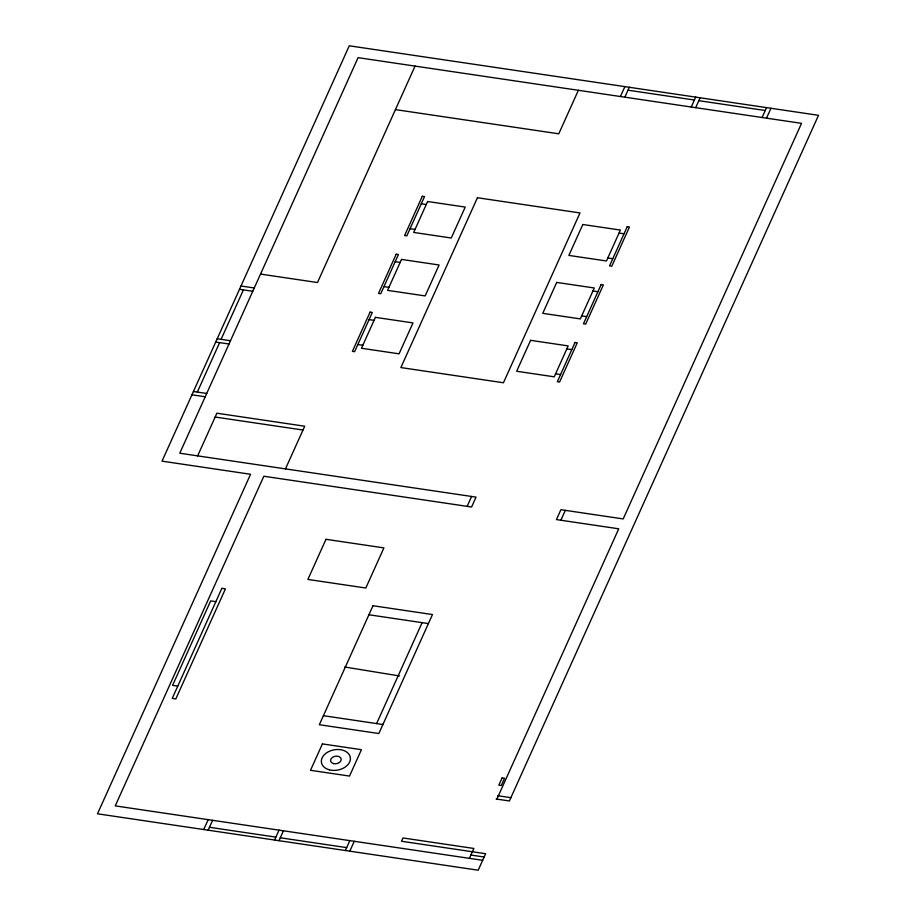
<?xml version="1.0" encoding="UTF-8"?>
<svg xmlns="http://www.w3.org/2000/svg" width="916" height="916" viewBox="0 0 916 916"><rect width="100%" height="100%" fill="white"/><g stroke="black" fill="none" stroke-linecap="round" stroke-linejoin="round"><path stroke-width="1.37" d="M197.329 392.082L219.622 342.63M221.1 339.332L243.393 289.891M197.638 455.882L216.874 413.208L304.719 426.215L285.471 468.889M415.051 66.089L317.486 282.529L260.545 274.09M203.718 829.541L208.172 819.648M208.138 830.194L212.604 820.301M578.374 90.295L558.76 133.805L395.437 109.611M274.548 840.029L279.002 830.136M278.968 840.682L283.433 830.801M620.43 96.523L624.884 86.631M624.849 97.176L629.326 87.249M467.149 506.353L471.603 496.461M376.625 723.571L422.127 622.64M345.366 850.517L349.832 840.636M349.798 851.182L354.252 841.289M691.259 107.012L695.736 97.085M695.679 107.664L700.145 97.783M560.867 520.242L565.332 510.349M762.089 117.5L766.543 107.619M766.509 118.164L770.974 108.271M469.37 858.338L473.835 848.456L403.006 837.957L401.517 841.254L485.629 853.723L478.198 870.2L97.497 813.797L250.56 474.27L162.029 461.149L349.271 45.8L818.503 115.313L509.399 800.973L496.129 799.004M496.884 799.118L618.735 528.807L556.447 519.578L560.901 509.697L623.201 518.925L801.523 123.351L358.087 57.662L179.765 453.225L476.034 497.125L471.58 507.006L263.842 476.24L115.244 805.885L482.652 860.307M628.01 90.192L694.408 100.027M698.828 100.68L765.238 110.515M421.291 203.764L426.272 204.508M619.044 233.065L624.025 233.798M410.059 228.691L415.04 229.424M607.812 257.98L612.781 258.724M395.185 261.69L400.166 262.423M592.938 290.979L597.908 291.723M383.953 286.605L388.934 287.349M581.694 315.905L586.675 316.638M240.977 286.01L254.259 287.979M239.5 289.307L252.77 291.277M369.079 319.604L374.06 320.348M566.821 348.904L571.802 349.637M357.847 344.53L362.816 345.263M555.588 373.82L560.569 374.552M217.206 338.76L230.489 340.729M215.718 342.057L229 344.015M193.425 391.498L206.707 393.468M191.936 394.796L205.218 396.765M215.157 417.032L302.99 430.039M368.908 614.762L428.413 623.578M215.844 601.663L210.669 600.896L172.597 685.351L177.784 686.118M323.417 715.694L382.911 724.51M497.606 795.706L510.888 797.676M470.858 855.052L484.14 857.01M209.455 827.285L275.853 837.121M280.285 837.785L346.683 847.621M344.748 667.008L399.468 675.962M221.867 588.324L172.231 698.416L175.815 698.942L225.439 588.851L221.867 588.324M370.075 312.127L352.397 351.343L354.618 351.675L372.297 312.459L370.075 312.127M396.193 254.201L378.503 293.429L380.735 293.761L398.414 254.534L396.193 254.201M422.299 196.287L404.62 235.515L406.841 235.836L424.52 196.619L422.299 196.287M375.411 317.348L361.465 348.263L399.055 353.828L412.99 322.913L375.411 317.348M401.517 259.423L387.582 290.349L425.161 295.914L439.096 264.987L401.517 259.423M427.623 201.509L413.689 232.424L451.267 238L465.214 207.073L427.623 201.509M477.431 197.742L400.876 367.568L503.445 382.762L580 212.936L477.431 197.742M325.981 539.306L307.89 579.439L365.816 588.015L383.907 547.894L325.981 539.306M372.984 605.728L319.34 724.716L378.835 733.533L432.478 614.544L372.984 605.728M322.409 743.907L310.513 770.299L349.523 776.07L361.419 749.689L322.409 743.907M530.593 340.328L516.658 371.255L554.237 376.82L568.172 345.905L530.593 340.328M556.699 282.414L542.764 313.329L580.343 318.905L594.289 287.979L556.699 282.414M582.816 224.5L568.87 255.415L606.461 260.98L620.395 230.065L582.816 224.5M575.019 342.481L557.34 381.709L559.573 382.041L577.252 342.813L575.019 342.481M601.136 284.567L583.458 323.795L585.679 324.115L603.358 284.899L601.136 284.567M627.242 226.653L609.564 265.869L611.785 266.201L629.464 226.985L627.242 226.653M502.105 777.913L498.854 785.138L501.281 785.504L504.533 778.279L502.105 777.913M333.722 763.635A5.37 3.778 -10.4 0 0 341.199 759.078A5.37 3.778 -10.4 0 0 332.76 757.166A5.37 3.778 -10.4 0 0 333.722 763.635M329.302 769.806A14.656 10.282 -10.4 0 0 350.393 758.082A14.656 10.282 -10.4 0 0 327.962 751.99A14.656 10.282 -10.4 0 0 329.302 769.806"/></g></svg>
